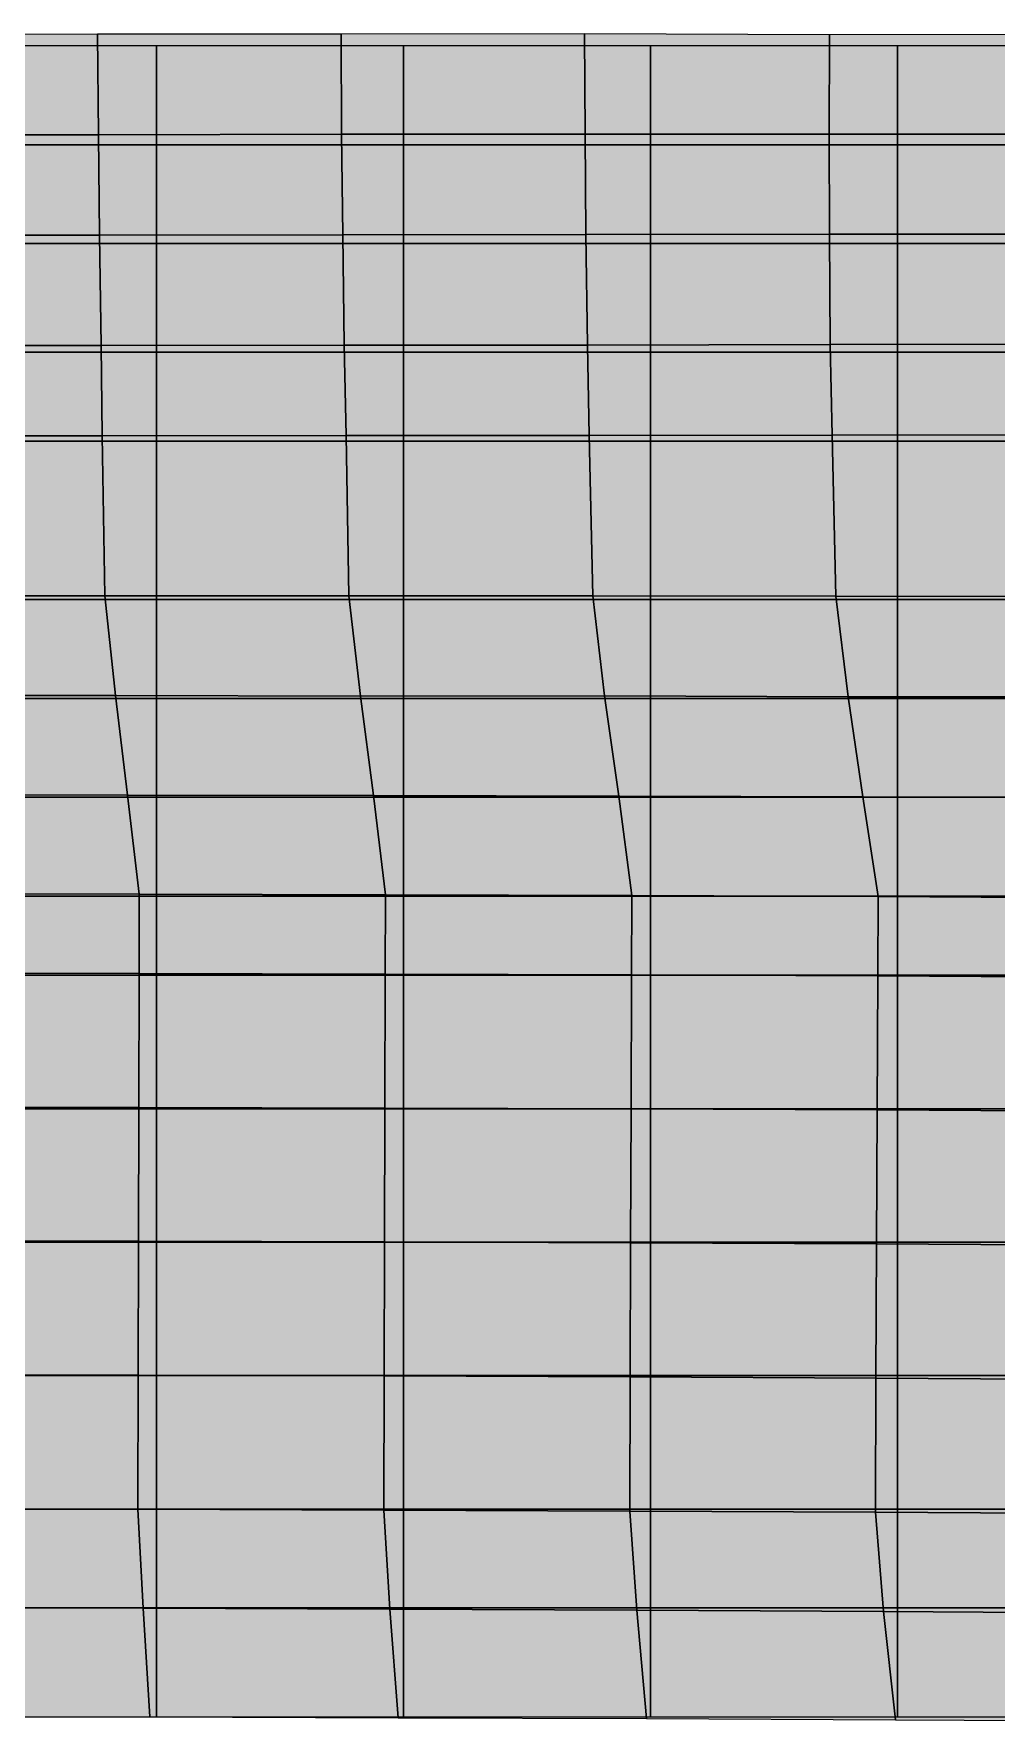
# Model space of a CAD drawing. Header units: inches. Extents: x -100 to 100, y -42 to 41.
# Drawn here: x -41.74 to -32, y -41.45 to -24.38 of the extents above; entities that cross this region are included whole.
import ezdxf

# ---------------------------------------------------------------- set-up
doc = ezdxf.new("R2010")
doc.units = ezdxf.units.IN
doc.header["$MEASUREMENT"] = 0
for name, color, linetype in [('Mesh-Ac1①', 7, 'Continuous'), ('Mesh-Acs', 7, 'Continuous'), ('Mesh-Ag1', 7, 'Continuous'), ('Mesh-Dc1', 7, 'Continuous'), ('Mesh-Dg1', 7, 'Continuous'), ('Mesh-Ds1', 7, 'Continuous'), ('Undeformed Mesh-Ac1①', 7, 'Continuous'), ('Undeformed Mesh-Acs', 7, 'Continuous'), ('Undeformed Mesh-Ag1', 7, 'Continuous'), ('Undeformed Mesh-Dc1', 7, 'Continuous'), ('Undeformed Mesh-Dg1', 7, 'Continuous'), ('Undeformed Mesh-Ds1', 7, 'Continuous')]:
    doc.layers.add(name, color=color, linetype=linetype)

msp = doc.modelspace()

# ---------------------------------------------------------------- linework, layer by layer
at = {"color": 7, "true_color": 0xffffff, "transparency": 33554687}
for points in [[(-41.0964, -24.3834), (-43.557, -24.3909), (-43.5515, -25.40371)], [(-41.0964, -24.3834), (-43.5515, -25.40371), (-41.085, -25.3998)], [(-38.6294, -24.3807), (-41.0964, -24.3834), (-41.085, -25.3998)], [(-38.6294, -24.3807), (-41.085, -25.3998), (-38.6267, -25.3943)], [(-36.1686, -24.3779), (-38.6294, -24.3807), (-38.6267, -25.3943)], [(-36.1686, -24.3779), (-38.6267, -25.3943), (-36.1607, -25.3935)], [(-33.6882, -24.3889), (-36.1686, -24.3779), (-36.1607, -25.3935)], [(-33.6882, -24.3889), (-36.1607, -25.3935), (-33.6923, -25.3937)], [(-31.2131, -24.3828), (-33.6882, -24.3889), (-33.6923, -25.3937)], [(-31.2131, -24.3828), (-33.6923, -25.3937), (-31.2112, -25.3955)], [(-43.5382, -26.4182), (-41.085, -25.3998), (-43.5515, -25.40371)], [(-43.5382, -26.4182), (-41.0765, -26.41401), (-41.085, -25.3998)], [(-41.0765, -26.41401), (-38.6267, -25.3943), (-41.085, -25.3998)], [(-41.0765, -26.41401), (-38.6131, -26.41134), (-38.6267, -25.3943)], [(-38.6131, -26.41134), (-36.1607, -25.3935), (-38.6267, -25.3943)], [(-38.6131, -26.41134), (-36.1554, -26.40698), (-36.1607, -25.3935)], [(-36.1554, -26.40698), (-33.6923, -25.3937), (-36.1607, -25.3935)], [(-36.1554, -26.40698), (-33.6885, -26.40618), (-33.6923, -25.3937)], [(-33.6885, -26.40618), (-31.2112, -25.3955), (-33.6923, -25.3937)], [(-33.6885, -26.40618), (-31.2198, -26.40317), (-31.2112, -25.3955)], [(-43.5274, -27.53156), (-41.0765, -26.41401), (-43.5382, -26.4182)], [(-43.5274, -27.53156), (-41.0593, -27.53151), (-41.0765, -26.41401)], [(-41.0593, -27.53151), (-38.6131, -26.41134), (-41.0765, -26.41401)], [(-41.0593, -27.53151), (-38.5991, -27.52744), (-38.6131, -26.41134)], [(-38.5991, -27.52744), (-36.1554, -26.40698), (-38.6131, -26.41134)], [(-38.5991, -27.52744), (-36.137, -27.52619), (-36.1554, -26.40698)], [(-36.137, -27.52619), (-33.6885, -26.40618), (-36.1554, -26.40698)], [(-36.137, -27.52619), (-33.6819, -27.52132), (-33.6885, -26.40618)], [(-33.6819, -27.52132), (-31.2198, -26.40317), (-33.6885, -26.40618)], [(-33.6819, -27.52132), (-31.2195, -27.51835), (-31.2198, -26.40317)], [(-43.5152, -28.44291), (-41.0593, -27.53151), (-43.5274, -27.53156)], [(-43.5152, -28.44291), (-41.0477, -28.44333), (-41.0593, -27.53151)], [(-41.0477, -28.44333), (-38.5991, -27.52744), (-41.0593, -27.53151)], [(-41.0477, -28.44333), (-38.5809, -28.44192), (-38.5991, -27.52744)], [(-38.5809, -28.44192), (-36.137, -27.52619), (-38.5991, -27.52744)], [(-38.5809, -28.44192), (-36.1209, -28.43974), (-36.137, -27.52619)], [(-36.1209, -28.43974), (-33.6819, -27.52132), (-36.137, -27.52619)], [(-36.1209, -28.43974), (-33.6626, -28.43894), (-33.6819, -27.52132)], [(-33.6626, -28.43894), (-31.2195, -27.51835), (-33.6819, -27.52132)], [(-33.6626, -28.43894), (-31.215, -28.43311), (-31.2195, -27.51835)], [(-41.0477, -28.44333), (-43.5152, -28.44291), (-43.4964, -30.05949)], [(-41.0477, -28.44333), (-43.4964, -30.05949), (-41.0219, -30.06382)], [(-38.5809, -28.44192), (-41.0477, -28.44333), (-41.0219, -30.06382)], [(-38.5809, -28.44192), (-41.0219, -30.06382), (-38.5528, -30.06247)], [(-36.1209, -28.43974), (-38.5809, -28.44192), (-38.5528, -30.06247)], [(-36.1209, -28.43974), (-38.5528, -30.06247), (-36.0834, -30.0644)], [(-33.6626, -28.43894), (-36.1209, -28.43974), (-36.0834, -30.0644)], [(-33.6626, -28.43894), (-36.0834, -30.0644), (-33.6231, -30.06633)], [(-31.215, -28.43311), (-33.6626, -28.43894), (-33.6231, -30.06633)], [(-31.215, -28.43311), (-33.6231, -30.06633), (-31.1688, -30.06851)], [(-43.3982, -31.06936), (-41.0219, -30.06382), (-43.4964, -30.05949)], [(-43.3982, -31.06936), (-40.9145, -31.07067), (-41.0219, -30.06382)], [(-40.9145, -31.07067), (-38.5528, -30.06247), (-41.0219, -30.06382)], [(-40.9145, -31.07067), (-38.4355, -31.07634), (-38.5528, -30.06247)], [(-38.4355, -31.07634), (-36.0834, -30.0644), (-38.5528, -30.06247)], [(-38.4355, -31.07634), (-35.9662, -31.07506), (-36.0834, -30.0644)], [(-35.9662, -31.07506), (-33.6231, -30.06633), (-36.0834, -30.0644)], [(-35.9662, -31.07506), (-33.4988, -31.08456), (-33.6231, -30.06633)], [(-33.4988, -31.08456), (-31.1688, -30.06851), (-33.6231, -30.06633)], [(-33.4988, -31.08456), (-31.0396, -31.08489), (-31.1688, -30.06851)], [(-40.9145, -31.07067), (-43.3982, -31.06936), (-43.2858, -32.07073)], [(-40.9145, -31.07067), (-43.2858, -32.07073), (-40.7934, -32.07888)], [(-38.4355, -31.07634), (-40.9145, -31.07067), (-40.7934, -32.07888)], [(-38.4355, -31.07634), (-40.7934, -32.07888), (-38.304, -32.08072)], [(-35.9662, -31.07506), (-38.4355, -31.07634), (-38.304, -32.08072)], [(-35.9662, -31.07506), (-38.304, -32.08072), (-35.8211, -32.08979)], [(-33.4988, -31.08456), (-35.9662, -31.07506), (-35.8211, -32.08979)], [(-33.4988, -31.08456), (-35.8211, -32.08979), (-33.3502, -32.094518)], [(-31.0396, -31.08489), (-33.4988, -31.08456), (-33.3502, -32.094518)], [(-31.0396, -31.08489), (-33.3502, -32.094518), (-30.8902, -32.107239)], [(-43.2858, -32.07073), (-43.1679, -33.07541), (-40.6748, -33.07996)], [(-43.2858, -32.07073), (-40.6748, -33.07996), (-40.7934, -32.07888)], [(-40.7934, -32.07888), (-40.6748, -33.07996), (-38.1816, -33.08659)], [(-40.7934, -32.07888), (-38.1816, -33.08659), (-38.304, -32.08072)], [(-38.304, -32.08072), (-38.1816, -33.08659), (-35.6897, -33.093952)], [(-38.304, -32.08072), (-35.6897, -33.093952), (-35.8211, -32.08979)], [(-35.8211, -32.08979), (-35.6897, -33.093952), (-33.1973, -33.105035)], [(-35.8211, -32.08979), (-33.1973, -33.105035), (-33.3502, -32.094518)], [(-33.3502, -32.094518), (-33.1973, -33.105035), (-30.7071, -33.11663)], [(-33.3502, -32.094518), (-30.7071, -33.11663), (-30.8902, -32.107239)], [(-43.1691, -33.87733), (-40.6748, -33.07996), (-43.1679, -33.07541)], [(-43.1691, -33.87733), (-40.6759, -33.88239), (-40.6748, -33.07996)], [(-40.6759, -33.88239), (-38.1816, -33.08659), (-40.6748, -33.07996)], [(-40.6759, -33.88239), (-38.1834, -33.88877), (-38.1816, -33.08659)], [(-38.1834, -33.88877), (-35.6897, -33.093952), (-38.1816, -33.08659)], [(-38.1834, -33.88877), (-35.6917, -33.896975), (-35.6897, -33.093952)], [(-35.6917, -33.896975), (-33.1973, -33.105035), (-35.6897, -33.093952)], [(-35.6917, -33.896975), (-33.2005, -33.907262), (-33.1973, -33.105035)], [(-33.2005, -33.907262), (-30.7071, -33.11663), (-33.1973, -33.105035)], [(-33.2005, -33.907262), (-30.7098, -33.92051), (-30.7071, -33.11663)], [(-43.1691, -33.87733), (-43.1713, -35.231), (-40.6788, -35.23639)], [(-43.1691, -33.87733), (-40.6788, -35.23639), (-40.6759, -33.88239)], [(-40.6759, -33.88239), (-40.6788, -35.23639), (-38.1871, -35.243286)], [(-40.6759, -33.88239), (-38.1871, -35.243286), (-38.1834, -33.88877)], [(-38.1871, -35.243286), (-35.6917, -33.896975), (-38.1834, -33.88877)], [(-38.1871, -35.243286), (-35.6963, -35.251808), (-35.6917, -33.896975)], [(-35.6917, -33.896975), (-35.6963, -35.251808), (-33.2064, -35.26257)], [(-35.6917, -33.896975), (-33.2064, -35.26257), (-33.2005, -33.907262)], [(-33.2005, -33.907262), (-33.2064, -35.26257), (-30.717, -35.27589)], [(-33.2005, -33.907262), (-30.717, -35.27589), (-30.7098, -33.92051)], [(-43.1736, -36.58501), (-40.6788, -35.23639), (-43.1713, -35.231)], [(-43.1736, -36.58501), (-40.6818, -36.590801), (-40.6788, -35.23639)], [(-40.6818, -36.590801), (-38.1871, -35.243286), (-40.6788, -35.23639)], [(-40.6818, -36.590801), (-38.1908, -36.59815), (-38.1871, -35.243286)], [(-38.1908, -36.59815), (-35.6963, -35.251808), (-38.1871, -35.243286)], [(-38.1908, -36.59815), (-35.7009, -36.607291), (-35.6963, -35.251808)], [(-35.7009, -36.607291), (-33.2064, -35.26257), (-35.6963, -35.251808)], [(-35.7009, -36.607291), (-33.212, -36.61847), (-33.2064, -35.26257)], [(-33.212, -36.61847), (-30.717, -35.27589), (-33.2064, -35.26257)], [(-33.212, -36.61847), (-30.7241, -36.63217), (-30.717, -35.27589)], [(-43.1736, -36.58501), (-43.176, -37.93942), (-40.6849, -37.945564)], [(-43.1736, -36.58501), (-40.6849, -37.945564), (-40.6818, -36.590801)], [(-40.6818, -36.590801), (-40.6849, -37.945564), (-38.1947, -37.953452)], [(-40.6818, -36.590801), (-38.1947, -37.953452), (-38.1908, -36.59815)], [(-38.1947, -37.953452), (-35.7009, -36.607291), (-38.1908, -36.59815)], [(-38.1947, -37.953452), (-35.7055, -37.96319), (-35.7009, -36.607291)], [(-35.7009, -36.607291), (-35.7055, -37.96319), (-33.2176, -37.97499)], [(-35.7009, -36.607291), (-33.2176, -37.97499), (-33.212, -36.61847)], [(-33.2176, -37.97499), (-30.7241, -36.63217), (-33.212, -36.61847)], [(-33.2176, -37.97499), (-30.7308, -37.98919), (-30.7241, -36.63217)], [(-40.6849, -37.945564), (-43.176, -37.93942), (-43.1784, -39.294206)], [(-40.6849, -37.945564), (-43.1784, -39.294206), (-40.6882, -39.300769)], [(-38.1947, -37.953452), (-40.6849, -37.945564), (-40.6882, -39.300769)], [(-38.1947, -37.953452), (-40.6882, -39.300769), (-38.1987, -39.309144)], [(-35.7055, -37.96319), (-38.1947, -37.953452), (-38.1987, -39.309144)], [(-35.7055, -37.96319), (-38.1987, -39.309144), (-35.7103, -39.3195)], [(-33.2176, -37.97499), (-35.7055, -37.96319), (-35.7103, -39.3195)], [(-33.2176, -37.97499), (-35.7103, -39.3195), (-33.2232, -39.33203)], [(-30.7308, -37.98919), (-33.2176, -37.97499), (-33.2232, -39.33203)], [(-30.7308, -37.98919), (-33.2232, -39.33203), (-30.7373, -39.34677)], [(-43.1784, -39.294206), (-43.1325, -40.296519), (-40.6346, -40.303205)], [(-43.1784, -39.294206), (-40.6346, -40.303205), (-40.6882, -39.300769)], [(-40.6882, -39.300769), (-40.6346, -40.303205), (-38.137, -40.31189)], [(-40.6882, -39.300769), (-38.137, -40.31189), (-38.1987, -39.309144)], [(-35.7103, -39.3195), (-38.1987, -39.309144), (-38.137, -40.31189)], [(-35.7103, -39.3195), (-38.137, -40.31189), (-35.6392, -40.32225)], [(-35.7103, -39.3195), (-35.6392, -40.32225), (-33.1408, -40.33506)], [(-35.7103, -39.3195), (-33.1408, -40.33506), (-33.2232, -39.33203)], [(-33.2232, -39.33203), (-33.1408, -40.33506), (-30.6453, -40.35116)], [(-33.2232, -39.33203), (-30.6453, -40.35116), (-30.7373, -39.34677)], [(-43.1325, -40.296519), (-43.07397, -41.395691), (-40.56574, -41.401345)], [(-43.1325, -40.296519), (-40.56574, -41.401345), (-40.6346, -40.303205)], [(-40.6346, -40.303205), (-40.56574, -41.401345), (-38.05396, -41.409622)], [(-40.6346, -40.303205), (-38.05396, -41.409622), (-38.137, -40.31189)], [(-38.05396, -41.409622), (-35.6392, -40.32225), (-38.137, -40.31189)], [(-38.05396, -41.409622), (-35.53957, -41.41913), (-35.6392, -40.32225)], [(-35.6392, -40.32225), (-35.53957, -41.41913), (-33.02106, -41.43074)], [(-35.6392, -40.32225), (-33.02106, -41.43074), (-33.1408, -40.33506)], [(-33.1408, -40.33506), (-33.02106, -41.43074), (-30.493869, -41.44546)], [(-33.1408, -40.33506), (-30.493869, -41.44546), (-30.6453, -40.35116)]]:
    msp.add_solid(points, dxfattribs=at)
at = {"layer": 'Mesh-Ac1①', "color": 18, "true_color": 0x000000, "transparency": 33554559}
for p, q in [((-41.0964, -24.3834), (-43.557, -24.3909)), ((-38.6294, -24.3807), (-41.0964, -24.3834)), ((-41.085, -25.3998), (-41.0964, -24.3834)), ((-41.0964, -24.3834), (-41.085, -25.3998)), ((-36.1686, -24.3779), (-38.6294, -24.3807)), ((-38.6267, -25.3943), (-38.6294, -24.3807)), ((-38.6294, -24.3807), (-38.6267, -25.3943)), ((-36.1607, -25.3935), (-36.1686, -24.3779)), ((-33.6882, -24.3889), (-36.1686, -24.3779)), ((-36.1686, -24.3779), (-36.1607, -25.3935)), ((-33.6923, -25.3937), (-33.6882, -24.3889)), ((-33.6882, -24.3889), (-33.6923, -25.3937)), ((-31.2131, -24.3828), (-33.6882, -24.3889)), ((-41.085, -25.3998), (-43.5515, -25.40371)), ((-43.5515, -25.40371), (-41.085, -25.3998)), ((-38.6267, -25.3943), (-41.085, -25.3998)), ((-41.085, -25.3998), (-38.6267, -25.3943)), ((-41.0765, -26.41401), (-41.085, -25.3998)), ((-41.085, -25.3998), (-41.0765, -26.41401)), ((-36.1607, -25.3935), (-38.6267, -25.3943)), ((-38.6267, -25.3943), (-36.1607, -25.3935)), ((-38.6131, -26.41134), (-38.6267, -25.3943)), ((-38.6267, -25.3943), (-38.6131, -26.41134)), ((-36.1554, -26.40698), (-36.1607, -25.3935)), ((-33.6923, -25.3937), (-36.1607, -25.3935)), ((-36.1607, -25.3935), (-36.1554, -26.40698)), ((-36.1607, -25.3935), (-33.6923, -25.3937)), ((-33.6885, -26.40618), (-33.6923, -25.3937)), ((-31.2112, -25.3955), (-33.6923, -25.3937)), ((-33.6923, -25.3937), (-33.6885, -26.40618)), ((-33.6923, -25.3937), (-31.2112, -25.3955)), ((-41.0765, -26.41401), (-43.5382, -26.4182)), ((-43.5382, -26.4182), (-41.0765, -26.41401)), ((-38.6131, -26.41134), (-41.0765, -26.41401)), ((-41.0765, -26.41401), (-38.6131, -26.41134)), ((-41.0593, -27.53151), (-41.0765, -26.41401)), ((-41.0765, -26.41401), (-41.0593, -27.53151)), ((-36.1554, -26.40698), (-38.6131, -26.41134)), ((-38.6131, -26.41134), (-36.1554, -26.40698)), ((-38.5991, -27.52744), (-38.6131, -26.41134)), ((-38.6131, -26.41134), (-38.5991, -27.52744)), ((-33.6885, -26.40618), (-36.1554, -26.40698)), ((-36.1554, -26.40698), (-33.6885, -26.40618)), ((-36.137, -27.52619), (-36.1554, -26.40698)), ((-36.1554, -26.40698), (-36.137, -27.52619)), ((-31.2198, -26.40317), (-33.6885, -26.40618)), ((-33.6885, -26.40618), (-31.2198, -26.40317)), ((-33.6819, -27.52132), (-33.6885, -26.40618)), ((-33.6885, -26.40618), (-33.6819, -27.52132)), ((-41.0593, -27.53151), (-43.5274, -27.53156)), ((-43.5274, -27.53156), (-41.0593, -27.53151)), ((-38.5991, -27.52744), (-41.0593, -27.53151)), ((-41.0593, -27.53151), (-38.5991, -27.52744)), ((-41.0477, -28.44333), (-41.0593, -27.53151)), ((-41.0593, -27.53151), (-41.0477, -28.44333)), ((-36.137, -27.52619), (-38.5991, -27.52744)), ((-38.5991, -27.52744), (-36.137, -27.52619)), ((-38.5809, -28.44192), (-38.5991, -27.52744)), ((-38.5991, -27.52744), (-38.5809, -28.44192)), ((-33.6819, -27.52132), (-36.137, -27.52619)), ((-36.137, -27.52619), (-33.6819, -27.52132)), ((-36.1209, -28.43974), (-36.137, -27.52619)), ((-36.137, -27.52619), (-36.1209, -28.43974)), ((-33.6819, -27.52132), (-31.2195, -27.51835)), ((-31.2195, -27.51835), (-33.6819, -27.52132)), ((-33.6626, -28.43894), (-33.6819, -27.52132)), ((-33.6819, -27.52132), (-33.6626, -28.43894)), ((-41.0477, -28.44333), (-43.5152, -28.44291)), ((-43.5152, -28.44291), (-41.0477, -28.44333)), ((-38.5809, -28.44192), (-41.0477, -28.44333)), ((-41.0477, -28.44333), (-38.5809, -28.44192)), ((-41.0219, -30.06382), (-41.0477, -28.44333)), ((-41.0477, -28.44333), (-41.0219, -30.06382)), ((-36.1209, -28.43974), (-38.5809, -28.44192)), ((-38.5809, -28.44192), (-36.1209, -28.43974)), ((-38.5528, -30.06247), (-38.5809, -28.44192)), ((-38.5809, -28.44192), (-38.5528, -30.06247)), ((-33.6626, -28.43894), (-36.1209, -28.43974)), ((-36.1209, -28.43974), (-33.6626, -28.43894)), ((-36.0834, -30.0644), (-36.1209, -28.43974)), ((-36.1209, -28.43974), (-36.0834, -30.0644)), ((-31.215, -28.43311), (-33.6626, -28.43894)), ((-33.6626, -28.43894), (-31.215, -28.43311)), ((-33.6231, -30.06633), (-33.6626, -28.43894)), ((-33.6626, -28.43894), (-33.6231, -30.06633)), ((-43.4964, -30.05949), (-41.0219, -30.06382)), ((-41.0219, -30.06382), (-38.5528, -30.06247)), ((-38.5528, -30.06247), (-36.0834, -30.0644)), ((-36.0834, -30.0644), (-33.6231, -30.06633)), ((-33.6231, -30.06633), (-31.1688, -30.06851))]:
    msp.add_line(p, q, dxfattribs=at)
at = {"layer": 'Mesh-Acs', "color": 18, "true_color": 0x000000, "transparency": 33554559}
for p, q in [((-41.0219, -30.06382), (-43.4964, -30.05949)), ((-38.5528, -30.06247), (-41.0219, -30.06382)), ((-40.9145, -31.07067), (-41.0219, -30.06382)), ((-41.0219, -30.06382), (-40.9145, -31.07067)), ((-38.4355, -31.07634), (-38.5528, -30.06247)), ((-36.0834, -30.0644), (-38.5528, -30.06247)), ((-38.5528, -30.06247), (-38.4355, -31.07634)), ((-35.9662, -31.07506), (-36.0834, -30.0644)), ((-33.6231, -30.06633), (-36.0834, -30.0644)), ((-36.0834, -30.0644), (-35.9662, -31.07506)), ((-33.4988, -31.08456), (-33.6231, -30.06633)), ((-31.1688, -30.06851), (-33.6231, -30.06633)), ((-33.6231, -30.06633), (-33.4988, -31.08456)), ((-40.9145, -31.07067), (-43.3982, -31.06936)), ((-43.3982, -31.06936), (-40.9145, -31.07067)), ((-40.7934, -32.07888), (-40.9145, -31.07067)), ((-38.4355, -31.07634), (-40.9145, -31.07067)), ((-40.9145, -31.07067), (-40.7934, -32.07888)), ((-40.9145, -31.07067), (-38.4355, -31.07634)), ((-35.9662, -31.07506), (-38.4355, -31.07634)), ((-38.4355, -31.07634), (-35.9662, -31.07506)), ((-38.304, -32.08072), (-38.4355, -31.07634)), ((-38.4355, -31.07634), (-38.304, -32.08072)), ((-35.8211, -32.08979), (-35.9662, -31.07506)), ((-33.4988, -31.08456), (-35.9662, -31.07506)), ((-35.9662, -31.07506), (-35.8211, -32.08979)), ((-35.9662, -31.07506), (-33.4988, -31.08456)), ((-33.3502, -32.094518), (-33.4988, -31.08456)), ((-31.0396, -31.08489), (-33.4988, -31.08456)), ((-33.4988, -31.08456), (-33.3502, -32.094518)), ((-33.4988, -31.08456), (-31.0396, -31.08489)), ((-43.2858, -32.07073), (-40.7934, -32.07888)), ((-40.7934, -32.07888), (-43.2858, -32.07073)), ((-40.6748, -33.07996), (-40.7934, -32.07888)), ((-40.7934, -32.07888), (-40.6748, -33.07996)), ((-38.304, -32.08072), (-40.7934, -32.07888)), ((-40.7934, -32.07888), (-38.304, -32.08072)), ((-38.1816, -33.08659), (-38.304, -32.08072)), ((-38.304, -32.08072), (-38.1816, -33.08659)), ((-35.8211, -32.08979), (-38.304, -32.08072)), ((-38.304, -32.08072), (-35.8211, -32.08979)), ((-35.6897, -33.093952), (-35.8211, -32.08979)), ((-35.8211, -32.08979), (-35.6897, -33.093952)), ((-33.3502, -32.094518), (-35.8211, -32.08979)), ((-35.8211, -32.08979), (-33.3502, -32.094518)), ((-33.1973, -33.105035), (-33.3502, -32.094518)), ((-33.3502, -32.094518), (-33.1973, -33.105035)), ((-30.8902, -32.107239), (-33.3502, -32.094518)), ((-33.3502, -32.094518), (-30.8902, -32.107239)), ((-43.1679, -33.07541), (-40.6748, -33.07996)), ((-40.6748, -33.07996), (-38.1816, -33.08659)), ((-38.1816, -33.08659), (-35.6897, -33.093952)), ((-35.6897, -33.093952), (-33.1973, -33.105035)), ((-33.1973, -33.105035), (-30.7071, -33.11663))]:
    msp.add_line(p, q, dxfattribs=at)
at = {"layer": 'Mesh-Ag1', "color": 18, "true_color": 0x000000, "transparency": 33554559}
for p, q in [((-40.6748, -33.07996), (-43.1679, -33.07541)), ((-40.6759, -33.88239), (-40.6748, -33.07996)), ((-40.6748, -33.07996), (-40.6759, -33.88239)), ((-38.1816, -33.08659), (-40.6748, -33.07996)), ((-38.1834, -33.88877), (-38.1816, -33.08659)), ((-38.1816, -33.08659), (-38.1834, -33.88877)), ((-35.6897, -33.093952), (-38.1816, -33.08659)), ((-35.6917, -33.896975), (-35.6897, -33.093952)), ((-35.6897, -33.093952), (-35.6917, -33.896975)), ((-33.1973, -33.105035), (-35.6897, -33.093952)), ((-33.2005, -33.907262), (-33.1973, -33.105035)), ((-33.1973, -33.105035), (-33.2005, -33.907262)), ((-30.7071, -33.11663), (-33.1973, -33.105035)), ((-43.1691, -33.87733), (-40.6759, -33.88239)), ((-40.6759, -33.88239), (-38.1834, -33.88877)), ((-38.1834, -33.88877), (-35.6917, -33.896975)), ((-35.6917, -33.896975), (-33.2005, -33.907262)), ((-33.2005, -33.907262), (-30.7098, -33.92051))]:
    msp.add_line(p, q, dxfattribs=at)
at = {"layer": 'Mesh-Dc1', "color": 18, "true_color": 0x000000, "transparency": 33554559}
for p, q in [((-40.6759, -33.88239), (-43.1691, -33.87733)), ((-40.6788, -35.23639), (-40.6759, -33.88239)), ((-40.6759, -33.88239), (-40.6788, -35.23639)), ((-38.1834, -33.88877), (-40.6759, -33.88239)), ((-38.1871, -35.243286), (-38.1834, -33.88877)), ((-38.1834, -33.88877), (-38.1871, -35.243286)), ((-35.6917, -33.896975), (-38.1834, -33.88877)), ((-35.6963, -35.251808), (-35.6917, -33.896975)), ((-35.6917, -33.896975), (-35.6963, -35.251808)), ((-33.2005, -33.907262), (-35.6917, -33.896975)), ((-33.2064, -35.26257), (-33.2005, -33.907262)), ((-33.2005, -33.907262), (-33.2064, -35.26257)), ((-30.7098, -33.92051), (-33.2005, -33.907262)), ((-40.6788, -35.23639), (-43.1713, -35.231)), ((-43.1713, -35.231), (-40.6788, -35.23639)), ((-40.6818, -36.590801), (-40.6788, -35.23639)), ((-40.6788, -35.23639), (-40.6818, -36.590801)), ((-38.1871, -35.243286), (-40.6788, -35.23639)), ((-40.6788, -35.23639), (-38.1871, -35.243286)), ((-38.1908, -36.59815), (-38.1871, -35.243286)), ((-38.1871, -35.243286), (-38.1908, -36.59815)), ((-35.6963, -35.251808), (-38.1871, -35.243286)), ((-38.1871, -35.243286), (-35.6963, -35.251808)), ((-35.7009, -36.607291), (-35.6963, -35.251808)), ((-35.6963, -35.251808), (-35.7009, -36.607291)), ((-33.2064, -35.26257), (-35.6963, -35.251808)), ((-35.6963, -35.251808), (-33.2064, -35.26257)), ((-33.212, -36.61847), (-33.2064, -35.26257)), ((-33.2064, -35.26257), (-33.212, -36.61847)), ((-30.717, -35.27589), (-33.2064, -35.26257)), ((-33.2064, -35.26257), (-30.717, -35.27589)), ((-40.6818, -36.590801), (-43.1736, -36.58501)), ((-43.1736, -36.58501), (-40.6818, -36.590801)), ((-40.6849, -37.945564), (-40.6818, -36.590801)), ((-40.6818, -36.590801), (-40.6849, -37.945564)), ((-38.1908, -36.59815), (-40.6818, -36.590801)), ((-40.6818, -36.590801), (-38.1908, -36.59815)), ((-38.1947, -37.953452), (-38.1908, -36.59815)), ((-38.1908, -36.59815), (-38.1947, -37.953452)), ((-35.7009, -36.607291), (-38.1908, -36.59815)), ((-38.1908, -36.59815), (-35.7009, -36.607291)), ((-35.7055, -37.96319), (-35.7009, -36.607291)), ((-35.7009, -36.607291), (-35.7055, -37.96319)), ((-33.212, -36.61847), (-35.7009, -36.607291)), ((-35.7009, -36.607291), (-33.212, -36.61847)), ((-33.2176, -37.97499), (-33.212, -36.61847)), ((-33.212, -36.61847), (-33.2176, -37.97499)), ((-30.7241, -36.63217), (-33.212, -36.61847)), ((-33.212, -36.61847), (-30.7241, -36.63217)), ((-40.6849, -37.945564), (-43.176, -37.93942)), ((-43.176, -37.93942), (-40.6849, -37.945564)), ((-40.6882, -39.300769), (-40.6849, -37.945564)), ((-40.6849, -37.945564), (-40.6882, -39.300769)), ((-38.1947, -37.953452), (-40.6849, -37.945564)), ((-40.6849, -37.945564), (-38.1947, -37.953452)), ((-38.1987, -39.309144), (-38.1947, -37.953452)), ((-38.1947, -37.953452), (-38.1987, -39.309144)), ((-35.7055, -37.96319), (-38.1947, -37.953452)), ((-38.1947, -37.953452), (-35.7055, -37.96319)), ((-35.7103, -39.3195), (-35.7055, -37.96319)), ((-35.7055, -37.96319), (-35.7103, -39.3195)), ((-35.7055, -37.96319), (-33.2176, -37.97499)), ((-33.2176, -37.97499), (-35.7055, -37.96319)), ((-33.2232, -39.33203), (-33.2176, -37.97499)), ((-33.2176, -37.97499), (-33.2232, -39.33203)), ((-30.7308, -37.98919), (-33.2176, -37.97499)), ((-33.2176, -37.97499), (-30.7308, -37.98919)), ((-43.1784, -39.294206), (-40.6882, -39.300769)), ((-40.6882, -39.300769), (-38.1987, -39.309144)), ((-38.1987, -39.309144), (-35.7103, -39.3195)), ((-35.7103, -39.3195), (-33.2232, -39.33203)), ((-33.2232, -39.33203), (-30.7373, -39.34677))]:
    msp.add_line(p, q, dxfattribs=at)
at = {"layer": 'Mesh-Dg1', "color": 18, "true_color": 0x000000, "transparency": 33554559}
for p, q in [((-40.6346, -40.303205), (-43.1325, -40.296519)), ((-40.56574, -41.401345), (-40.6346, -40.303205)), ((-40.6346, -40.303205), (-40.56574, -41.401345)), ((-38.137, -40.31189), (-40.6346, -40.303205)), ((-38.05396, -41.409622), (-38.137, -40.31189)), ((-35.6392, -40.32225), (-38.137, -40.31189)), ((-38.137, -40.31189), (-38.05396, -41.409622)), ((-35.53957, -41.41913), (-35.6392, -40.32225)), ((-35.6392, -40.32225), (-35.53957, -41.41913)), ((-33.1408, -40.33506), (-35.6392, -40.32225)), ((-33.02106, -41.43074), (-33.1408, -40.33506)), ((-33.1408, -40.33506), (-33.02106, -41.43074)), ((-30.6453, -40.35116), (-33.1408, -40.33506)), ((-43.07397, -41.395691), (-40.56574, -41.401345)), ((-40.56574, -41.401345), (-38.05396, -41.409622)), ((-38.05396, -41.409622), (-35.53957, -41.41913)), ((-35.53957, -41.41913), (-33.02106, -41.43074)), ((-33.02106, -41.43074), (-30.493869, -41.44546))]:
    msp.add_line(p, q, dxfattribs=at)
at = {"layer": 'Mesh-Ds1', "color": 18, "true_color": 0x000000, "transparency": 33554559}
for p, q in [((-40.6882, -39.300769), (-43.1784, -39.294206)), ((-40.6346, -40.303205), (-40.6882, -39.300769)), ((-40.6882, -39.300769), (-40.6346, -40.303205)), ((-38.1987, -39.309144), (-40.6882, -39.300769)), ((-38.137, -40.31189), (-38.1987, -39.309144)), ((-35.7103, -39.3195), (-38.1987, -39.309144)), ((-38.1987, -39.309144), (-38.137, -40.31189)), ((-35.6392, -40.32225), (-35.7103, -39.3195)), ((-35.7103, -39.3195), (-35.6392, -40.32225)), ((-33.2232, -39.33203), (-35.7103, -39.3195)), ((-33.1408, -40.33506), (-33.2232, -39.33203)), ((-33.2232, -39.33203), (-33.1408, -40.33506)), ((-30.7373, -39.34677), (-33.2232, -39.33203)), ((-43.1325, -40.296519), (-40.6346, -40.303205)), ((-40.6346, -40.303205), (-38.137, -40.31189)), ((-38.137, -40.31189), (-35.6392, -40.32225)), ((-35.6392, -40.32225), (-33.1408, -40.33506)), ((-33.1408, -40.33506), (-30.6453, -40.35116))]:
    msp.add_line(p, q, dxfattribs=at)
at = {"layer": 'Undeformed Mesh-Ac1①', "color": 1, "true_color": 0xff0000, "transparency": 33554687}
for p, q in [((-40.5, -24.5), (-43, -24.5)), ((-40.5, -25.5), (-40.5, -24.5)), ((-38, -24.5), (-40.5, -24.5)), ((-40.5, -24.5), (-40.5, -25.5)), ((-38, -25.5), (-38, -24.5)), ((-35.5, -24.5), (-38, -24.5)), ((-38, -24.5), (-38, -25.5)), ((-35.5, -25.5), (-35.5, -24.5)), ((-33, -24.5), (-35.5, -24.5)), ((-35.5, -24.5), (-35.5, -25.5)), ((-33, -25.5), (-33, -24.5)), ((-30.5, -24.5), (-33, -24.5)), ((-33, -24.5), (-33, -25.5)), ((-40.5, -25.5), (-43, -25.5)), ((-43, -25.5), (-40.5, -25.5)), ((-40.5, -26.5), (-40.5, -25.5)), ((-38, -25.5), (-40.5, -25.5)), ((-40.5, -25.5), (-40.5, -26.5)), ((-40.5, -25.5), (-38, -25.5)), ((-38, -26.5), (-38, -25.5)), ((-35.5, -25.5), (-38, -25.5)), ((-38, -25.5), (-38, -26.5)), ((-38, -25.5), (-35.5, -25.5)), ((-35.5, -26.5), (-35.5, -25.5)), ((-33, -25.5), (-35.5, -25.5)), ((-35.5, -25.5), (-35.5, -26.5)), ((-35.5, -25.5), (-33, -25.5)), ((-33, -26.5), (-33, -25.5)), ((-30.5, -25.5), (-33, -25.5)), ((-33, -25.5), (-33, -26.5)), ((-33, -25.5), (-30.5, -25.5)), ((-40.5, -26.5), (-43, -26.5)), ((-43, -26.5), (-40.5, -26.5)), ((-40.5, -27.6), (-40.5, -26.5)), ((-38, -26.5), (-40.5, -26.5)), ((-40.5, -26.5), (-40.5, -27.6)), ((-40.5, -26.5), (-38, -26.5)), ((-38, -27.6), (-38, -26.5)), ((-35.5, -26.5), (-38, -26.5)), ((-38, -26.5), (-38, -27.6)), ((-38, -26.5), (-35.5, -26.5)), ((-35.5, -27.6), (-35.5, -26.5)), ((-33, -26.5), (-35.5, -26.5)), ((-35.5, -26.5), (-35.5, -27.6)), ((-35.5, -26.5), (-33, -26.5)), ((-33, -27.6), (-33, -26.5)), ((-30.5, -26.5), (-33, -26.5)), ((-33, -26.5), (-33, -27.6)), ((-33, -26.5), (-30.5, -26.5)), ((-40.5, -27.6), (-43, -27.6)), ((-43, -27.6), (-40.5, -27.6)), ((-40.5, -28.5), (-40.5, -27.6)), ((-38, -27.6), (-40.5, -27.6)), ((-40.5, -27.6), (-40.5, -28.5)), ((-40.5, -27.6), (-38, -27.6)), ((-38, -28.5), (-38, -27.6)), ((-35.5, -27.6), (-38, -27.6)), ((-38, -27.6), (-38, -28.5)), ((-38, -27.6), (-35.5, -27.6)), ((-35.5, -28.5), (-35.5, -27.6)), ((-33, -27.6), (-35.5, -27.6)), ((-35.5, -27.6), (-35.5, -28.5)), ((-35.5, -27.6), (-33, -27.6)), ((-33, -28.5), (-33, -27.6)), ((-33, -27.6), (-30.5, -27.6)), ((-30.5, -27.6), (-33, -27.6)), ((-33, -27.6), (-33, -28.5)), ((-40.5, -28.5), (-43, -28.5)), ((-43, -28.5), (-40.5, -28.5)), ((-40.5, -30.1), (-40.5, -28.5)), ((-38, -28.5), (-40.5, -28.5)), ((-40.5, -28.5), (-40.5, -30.1)), ((-40.5, -28.5), (-38, -28.5)), ((-38, -30.1), (-38, -28.5)), ((-35.5, -28.5), (-38, -28.5)), ((-38, -28.5), (-38, -30.1)), ((-38, -28.5), (-35.5, -28.5)), ((-35.5, -30.1), (-35.5, -28.5)), ((-33, -28.5), (-35.5, -28.5)), ((-35.5, -28.5), (-35.5, -30.1)), ((-35.5, -28.5), (-33, -28.5)), ((-33, -30.1), (-33, -28.5)), ((-30.5, -28.5), (-33, -28.5)), ((-33, -28.5), (-33, -30.1)), ((-33, -28.5), (-30.5, -28.5)), ((-43, -30.1), (-40.5, -30.1)), ((-40.5, -30.1), (-38, -30.1)), ((-38, -30.1), (-35.5, -30.1)), ((-35.5, -30.1), (-33, -30.1)), ((-33, -30.1), (-30.5, -30.1))]:
    msp.add_line(p, q, dxfattribs=at)
at = {"layer": 'Undeformed Mesh-Acs', "color": 1, "true_color": 0xff0000, "transparency": 33554687}
for p, q in [((-40.5, -30.1), (-43, -30.1)), ((-40.5, -31.1), (-40.5, -30.1)), ((-38, -30.1), (-40.5, -30.1)), ((-40.5, -30.1), (-40.5, -31.1)), ((-38, -31.1), (-38, -30.1)), ((-35.5, -30.1), (-38, -30.1)), ((-38, -30.1), (-38, -31.1)), ((-35.5, -31.1), (-35.5, -30.1)), ((-33, -30.1), (-35.5, -30.1)), ((-35.5, -30.1), (-35.5, -31.1)), ((-33, -31.1), (-33, -30.1)), ((-30.5, -30.1), (-33, -30.1)), ((-33, -30.1), (-33, -31.1)), ((-40.5, -31.1), (-43, -31.1)), ((-43, -31.1), (-40.5, -31.1)), ((-40.5, -32.1), (-40.5, -31.1)), ((-38, -31.1), (-40.5, -31.1)), ((-40.5, -31.1), (-40.5, -32.1)), ((-40.5, -31.1), (-38, -31.1)), ((-38, -32.1), (-38, -31.1)), ((-35.5, -31.1), (-38, -31.1)), ((-38, -31.1), (-38, -32.1)), ((-38, -31.1), (-35.5, -31.1)), ((-35.5, -32.1), (-35.5, -31.1)), ((-33, -31.1), (-35.5, -31.1)), ((-35.5, -31.1), (-35.5, -32.1)), ((-35.5, -31.1), (-33, -31.1)), ((-33, -32.1), (-33, -31.1)), ((-30.5, -31.1), (-33, -31.1)), ((-33, -31.1), (-33, -32.1)), ((-33, -31.1), (-30.5, -31.1)), ((-43, -32.1), (-40.5, -32.1)), ((-40.5, -32.1), (-43, -32.1)), ((-40.5, -33.1), (-40.5, -32.1)), ((-40.5, -32.1), (-40.5, -33.1)), ((-38, -32.1), (-40.5, -32.1)), ((-40.5, -32.1), (-38, -32.1)), ((-38, -33.1), (-38, -32.1)), ((-38, -32.1), (-38, -33.1)), ((-35.5, -32.1), (-38, -32.1)), ((-38, -32.1), (-35.5, -32.1)), ((-35.5, -33.1), (-35.5, -32.1)), ((-35.5, -32.1), (-35.5, -33.1)), ((-33, -32.1), (-35.5, -32.1)), ((-35.5, -32.1), (-33, -32.1)), ((-33, -33.1), (-33, -32.1)), ((-33, -32.1), (-33, -33.1)), ((-30.5, -32.1), (-33, -32.1)), ((-33, -32.1), (-30.5, -32.1)), ((-43, -33.1), (-40.5, -33.1)), ((-40.5, -33.1), (-38, -33.1)), ((-38, -33.1), (-35.5, -33.1)), ((-35.5, -33.1), (-33, -33.1)), ((-33, -33.1), (-30.5, -33.1))]:
    msp.add_line(p, q, dxfattribs=at)
at = {"layer": 'Undeformed Mesh-Ag1', "color": 1, "true_color": 0xff0000, "transparency": 33554687}
for p, q in [((-40.5, -33.1), (-43, -33.1)), ((-40.5, -33.9), (-40.5, -33.1)), ((-38, -33.1), (-40.5, -33.1)), ((-40.5, -33.1), (-40.5, -33.9)), ((-38, -33.9), (-38, -33.1)), ((-35.5, -33.1), (-38, -33.1)), ((-38, -33.1), (-38, -33.9)), ((-35.5, -33.9), (-35.5, -33.1)), ((-33, -33.1), (-35.5, -33.1)), ((-35.5, -33.1), (-35.5, -33.9)), ((-33, -33.9), (-33, -33.1)), ((-30.5, -33.1), (-33, -33.1)), ((-33, -33.1), (-33, -33.9)), ((-43, -33.9), (-40.5, -33.9)), ((-40.5, -33.9), (-38, -33.9)), ((-38, -33.9), (-35.5, -33.9)), ((-35.5, -33.9), (-33, -33.9)), ((-33, -33.9), (-30.5, -33.9))]:
    msp.add_line(p, q, dxfattribs=at)
at = {"layer": 'Undeformed Mesh-Dc1', "color": 1, "true_color": 0xff0000, "transparency": 33554687}
for p, q in [((-40.5, -33.9), (-43, -33.9)), ((-40.5, -35.25), (-40.5, -33.9)), ((-40.5, -33.9), (-40.5, -35.25)), ((-38, -33.9), (-40.5, -33.9)), ((-38, -35.25), (-38, -33.9)), ((-35.5, -33.9), (-38, -33.9)), ((-38, -33.9), (-38, -35.25)), ((-35.5, -35.25), (-35.5, -33.9)), ((-35.5, -33.9), (-35.5, -35.25)), ((-33, -33.9), (-35.5, -33.9)), ((-33, -35.25), (-33, -33.9)), ((-33, -33.9), (-33, -35.25)), ((-30.5, -33.9), (-33, -33.9)), ((-40.5, -35.25), (-43, -35.25)), ((-43, -35.25), (-40.5, -35.25)), ((-40.5, -36.6), (-40.5, -35.25)), ((-38, -35.25), (-40.5, -35.25)), ((-40.5, -35.25), (-40.5, -36.6)), ((-40.5, -35.25), (-38, -35.25)), ((-38, -36.6), (-38, -35.25)), ((-35.5, -35.25), (-38, -35.25)), ((-38, -35.25), (-38, -36.6)), ((-38, -35.25), (-35.5, -35.25)), ((-35.5, -36.6), (-35.5, -35.25)), ((-33, -35.25), (-35.5, -35.25)), ((-35.5, -35.25), (-35.5, -36.6)), ((-35.5, -35.25), (-33, -35.25)), ((-33, -36.6), (-33, -35.25)), ((-30.5, -35.25), (-33, -35.25)), ((-33, -35.25), (-33, -36.6)), ((-33, -35.25), (-30.5, -35.25)), ((-40.5, -36.6), (-43, -36.6)), ((-43, -36.6), (-40.5, -36.6)), ((-40.5, -37.95), (-40.5, -36.6)), ((-40.5, -36.6), (-40.5, -37.95)), ((-38, -36.6), (-40.5, -36.6)), ((-40.5, -36.6), (-38, -36.6)), ((-38, -37.95), (-38, -36.6)), ((-35.5, -36.6), (-38, -36.6)), ((-38, -36.6), (-38, -37.95)), ((-38, -36.6), (-35.5, -36.6)), ((-35.5, -37.95), (-35.5, -36.6)), ((-35.5, -36.6), (-35.5, -37.95)), ((-33, -36.6), (-35.5, -36.6)), ((-35.5, -36.6), (-33, -36.6)), ((-33, -37.95), (-33, -36.6)), ((-30.5, -36.6), (-33, -36.6)), ((-33, -36.6), (-33, -37.95)), ((-33, -36.6), (-30.5, -36.6)), ((-40.5, -37.95), (-43, -37.95)), ((-43, -37.95), (-40.5, -37.95)), ((-40.5, -39.3), (-40.5, -37.95)), ((-38, -37.95), (-40.5, -37.95)), ((-40.5, -37.95), (-40.5, -39.3)), ((-40.5, -37.95), (-38, -37.95)), ((-38, -39.3), (-38, -37.95)), ((-35.5, -37.95), (-38, -37.95)), ((-38, -37.95), (-38, -39.3)), ((-38, -37.95), (-35.5, -37.95)), ((-35.5, -39.3), (-35.5, -37.95)), ((-35.5, -37.95), (-33, -37.95)), ((-33, -37.95), (-35.5, -37.95)), ((-35.5, -37.95), (-35.5, -39.3)), ((-33, -39.3), (-33, -37.95)), ((-30.5, -37.95), (-33, -37.95)), ((-33, -37.95), (-33, -39.3)), ((-33, -37.95), (-30.5, -37.95)), ((-43, -39.3), (-40.5, -39.3)), ((-40.5, -39.3), (-38, -39.3)), ((-38, -39.3), (-35.5, -39.3)), ((-35.5, -39.3), (-33, -39.3)), ((-33, -39.3), (-30.5, -39.3))]:
    msp.add_line(p, q, dxfattribs=at)
at = {"layer": 'Undeformed Mesh-Dg1', "color": 1, "true_color": 0xff0000, "transparency": 33554687}
for p, q in [((-40.5, -40.3), (-43, -40.3)), ((-40.5, -41.4), (-40.5, -40.3)), ((-40.5, -40.3), (-40.5, -41.4)), ((-38, -40.3), (-40.5, -40.3)), ((-38, -41.4), (-38, -40.3)), ((-35.5, -40.3), (-38, -40.3)), ((-38, -40.3), (-38, -41.4)), ((-35.5, -41.4), (-35.5, -40.3)), ((-35.5, -40.3), (-35.5, -41.4)), ((-33, -40.3), (-35.5, -40.3)), ((-33, -41.4), (-33, -40.3)), ((-33, -40.3), (-33, -41.4)), ((-30.5, -40.3), (-33, -40.3)), ((-43, -41.4), (-40.5, -41.4)), ((-40.5, -41.4), (-38, -41.4)), ((-38, -41.4), (-35.5, -41.4)), ((-35.5, -41.4), (-33, -41.4)), ((-33, -41.4), (-30.5, -41.4))]:
    msp.add_line(p, q, dxfattribs=at)
at = {"layer": 'Undeformed Mesh-Ds1', "color": 1, "true_color": 0xff0000, "transparency": 33554687}
for p, q in [((-40.5, -39.3), (-43, -39.3)), ((-40.5, -40.3), (-40.5, -39.3)), ((-40.5, -39.3), (-40.5, -40.3)), ((-38, -39.3), (-40.5, -39.3)), ((-38, -40.3), (-38, -39.3)), ((-35.5, -39.3), (-38, -39.3)), ((-38, -39.3), (-38, -40.3)), ((-35.5, -40.3), (-35.5, -39.3)), ((-35.5, -39.3), (-35.5, -40.3)), ((-33, -39.3), (-35.5, -39.3)), ((-33, -40.3), (-33, -39.3)), ((-33, -39.3), (-33, -40.3)), ((-30.5, -39.3), (-33, -39.3)), ((-43, -40.3), (-40.5, -40.3)), ((-40.5, -40.3), (-38, -40.3)), ((-38, -40.3), (-35.5, -40.3)), ((-35.5, -40.3), (-33, -40.3)), ((-33, -40.3), (-30.5, -40.3))]:
    msp.add_line(p, q, dxfattribs=at)

doc.saveas('drawing.dxf')
